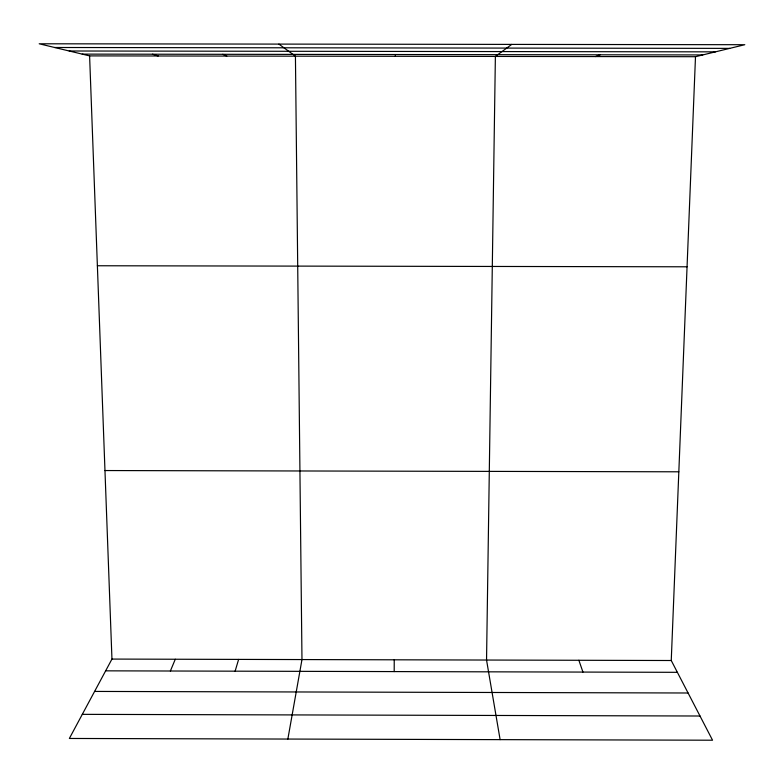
<?xml version="1.0" encoding="UTF-8"?>
<svg xmlns="http://www.w3.org/2000/svg" width="784" height="784" viewBox="0 0 784 784"><rect width="100%" height="100%" fill="white"/><g stroke="black" fill="none" stroke-linecap="round" stroke-linejoin="round"><path stroke-width="1.18" d="M394.195 671.594L394.234 659.805M89.601 55.899L111.955 659.079L69.364 738.459L712.548 740.214L671.251 660.51L695.496 56.703L744.8 44.708L39.2 43.786L89.601 55.899L695.496 56.703M287.855 739.057L301.977 659.569L295.431 56.164L278.879 44.1M235.122 671.173L238.62 659.403M170.373 671.006L175.283 659.246M511.727 44.404L495.38 56.438L486.541 660.04L500.114 739.635M595.419 56.566L600.23 54.802M54.645 47.491L729.688 48.383M69.208 50.999L715.439 51.852M82.212 54.116L702.719 54.939M97.383 265.756L687.058 266.795M104.968 470.547L678.826 471.801M111.955 659.079L671.251 660.51M105.644 670.839L677.366 672.319M94.599 691.429L688.078 692.997M82.3 714.351L700.004 716.008M152.459 54.214L158.192 55.987M222.725 54.302L226.801 56.076M578.876 660.275L582.943 672.074M395.371 54.537L395.391 56.301"/></g></svg>
